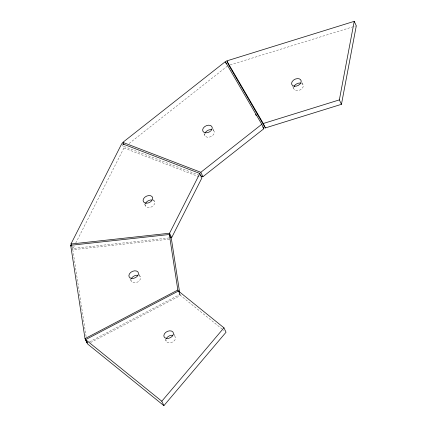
<?xml version="1.0" encoding="UTF-8"?>
<svg xmlns="http://www.w3.org/2000/svg" width="427" height="427" viewBox="0 0 427 427"><rect width="100%" height="100%" fill="white"/><g stroke="black" fill="none" stroke-linecap="round" stroke-linejoin="round"><path stroke-width="0.32" stroke-dasharray="2.13 1.6" d="M169.001 237.946L73.028 248.455L74.533 245.482M75.739 243.102L123.921 147.977L121.828 143.557M129.103 143.504L227.388 66.1M89.462 341.824L179.932 294.438L179.73 293.13M90.636 342.523L180.52 295.441L223.967 330.562M230.158 64.92L355.664 25.967M72.008 248.06L72.787 249.72L170.752 238.992M199.206 175.289L124.919 146.797L124.134 145.137M123.921 147.977L200.685 177.418M302.193 82.838L302.978 84.493M292.708 86.425L294.016 89.19M212.982 128.879L214.028 131.089M204.015 133.576L205.061 135.786M153.688 199.788L154.473 201.443M144.459 203.93L145.506 206.14M179.473 293.232L180.52 295.441M179.148 292.778L179.932 294.438M173.922 333.951L175.23 336.716M139.229 274.497L140.269 276.707M165.217 339.203L166.263 341.413M130 278.639L131.308 281.404M71.982 246.246L73.028 248.455M72.787 249.72L86.206 337.138M174.622 336.012A5.065 3.491 -25.3 0 1 171.91 342.369A5.065 3.491 -25.3 0 1 165.986 339.588M138.791 275.511A5.065 3.491 -25.3 0 1 137.553 282.082A5.065 3.491 -25.3 0 1 131.025 279.578M152.989 200.247A5.065 3.491 -25.3 0 1 151.75 206.817A5.065 3.491 -25.3 0 1 145.228 204.314M213.42 130.384A5.065 3.491 -25.3 0 1 210.708 136.741A5.065 3.491 -25.3 0 1 204.784 133.961M301.499 83.297A5.065 3.491 -25.3 0 1 300.261 89.867A5.065 3.491 -25.3 0 1 293.733 87.364"/><path stroke-width="0.64" d="M341.451 104.316L339.358 99.897L354.213 21.35L226.796 60.896L228.883 65.32L265.364 127.935L341.451 104.316L356.299 25.769L354.213 21.35M71.458 245.141L70.941 244.03L121.828 143.557L199.831 173.474L201.923 177.894L171.654 237.658L170.33 237.802M171.654 237.658L169.562 233.233L199.831 173.474M163.893 405.65L161.801 401.231L223.945 327.813L178.427 291.022L85.608 339.641L87.7 344.066L163.893 405.65L226.038 332.238L223.945 327.813M123.873 144.582L122.832 142.372L225.301 61.68L261.778 124.294L263.87 128.719L202.921 176.714L200.444 175.764M122.832 142.372L200.829 172.289L261.778 124.294M85.021 338.632L177.84 290.013L169.322 234.498L70.701 245.295L85.021 338.632L87.113 343.057L86.809 341.082M226.796 60.896L263.272 123.51L339.358 99.897M70.941 244.03L169.562 233.233M85.608 339.641L161.801 401.231M255.501 114.356L256.173 115.503M262.867 126.995L263.87 128.719M263.272 123.51L265.364 127.935M225.301 61.68L226.342 63.89M200.829 172.289L202.921 176.714M169.322 234.498L171.414 238.923L179.634 292.474M178.427 291.022L178.95 292.127M177.84 290.013L178.625 291.673M70.701 245.295L71.224 246.4M166.333 338.584A5.065 3.491 -25.3 0 1 172.673 335.264M131.372 278.58A5.065 3.491 -25.3 0 1 137.713 275.26M145.575 203.316A5.065 3.491 -25.3 0 1 151.916 199.991M205.131 132.957A5.065 3.491 -25.3 0 1 211.466 129.637M294.08 86.366A5.065 3.491 -25.3 0 1 300.421 83.046M166.733 338.44A5.065 3.491 -25.3 0 0 173.442 333.156A5.065 3.491 -25.3 0 0 165.793 332.329A5.065 3.491 -25.3 0 0 166.733 338.44M131.772 278.436A5.065 3.491 -25.3 0 0 138.487 273.152A5.065 3.491 -25.3 0 0 130.838 272.319A5.065 3.491 -25.3 0 0 131.772 278.436M145.975 203.167A5.065 3.491 -25.3 0 0 152.685 197.882A5.065 3.491 -25.3 0 0 145.036 197.055A5.065 3.491 -25.3 0 0 145.975 203.167M205.531 132.813A5.065 3.491 -25.3 0 0 212.24 127.529A5.065 3.491 -25.3 0 0 204.592 126.702A5.065 3.491 -25.3 0 0 205.531 132.813M294.481 86.222A5.065 3.491 -25.3 0 0 301.195 80.938A5.065 3.491 -25.3 0 0 293.546 80.105A5.065 3.491 -25.3 0 0 294.481 86.222"/></g></svg>
